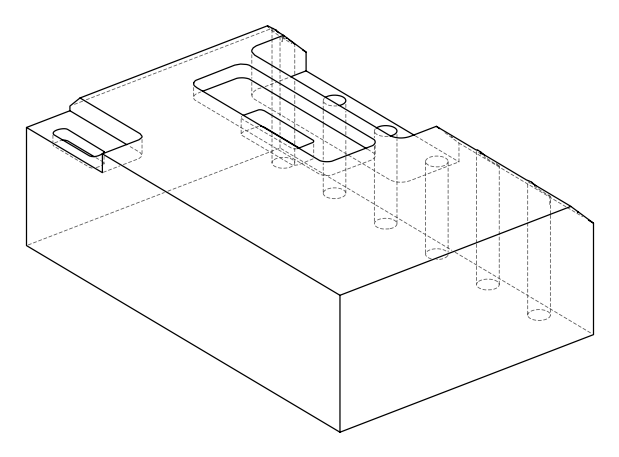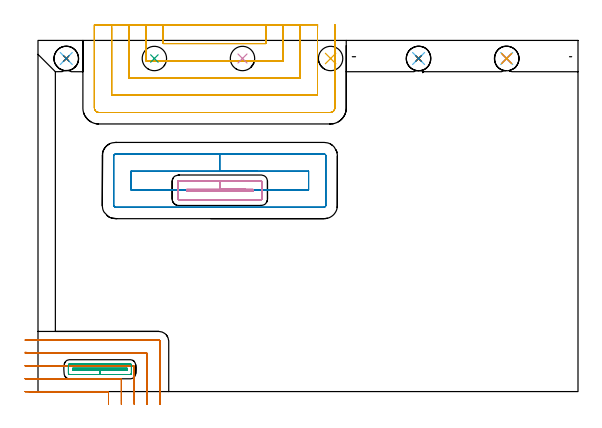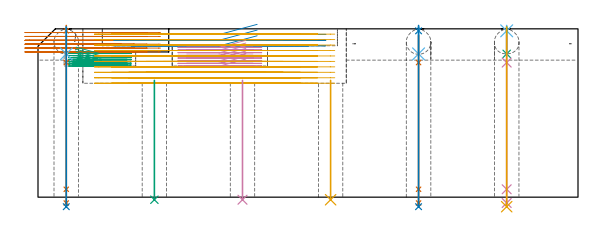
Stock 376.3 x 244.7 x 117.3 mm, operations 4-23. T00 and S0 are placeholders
(PLAN: 23 operations, 16 tool changes, 82.1 min)
(1 AREA_MILL | FG_CHAMFER_SURFACE | UGT0205_001 | 1.72 min | 9242 mm3)
(2 AREA_MILL_1 | FG_CHAMFER_SURFACE_1 | UGT0205_001 | 7.69 min | 14028 mm3)
(3 AREA_MILL_2 | FG_CHAMFER_SURFACE_2 | UGT0205_001 | 10.21 min | 40069 mm3)
(4 MILL_CORNER_NOTCH_RECTANGULAR | CORNER_NOTCH_RECTANGULAR | NXT0201_011 | Follow Part, ap 3, ae 75% | 6.87 min | 60813 mm3)
(5 MILL_RECTANGULAR_POCKET | POCKET_RECTANGULAR_STRAIGHT | NXT0201_012 | Follow Part, ap 4, ae 75% | 4.26 min | 101801 mm3)
(6 MILL_RECTANGULAR_POCKET_1 | POCKET_RECTANGULAR_STRAIGHT_1 | UGT0201_014 | Follow Part, ap 1.5, ae 75% | 3.07 min | 6371 mm3)
(7 MILL_RECTANGULAR_POCKET_2 | POCKET_RECTANGULAR_STRAIGHT_2 | UGT0201_007 | Follow Part, ap 2, ae 75% | 4.54 min | 19623 mm3)
(8 MILL_SLOT | SLOT_PARTIAL_RECTANGULAR | NXT0201_012 | Follow Part, ap 4, ae 75% | 39.17 min | 398967 mm3)
(9 SPOT_DRILL | STEP1HOLE | NXT0321_9005460120000 | 0.03 min | 0 mm3)
(10 SPOT_DRILL_1 | STEP1HOLE_1 | NXT0321_9005460120000 | 0.03 min | 0 mm3)
(11 SPOT_DRILL_2 | STEP1HOLE_5 | NXT0321_9005460120000 | 0.03 min | 0 mm3)
(12 DRILL_BLIND_HOLE_INTO_CENTER | STEP1HOLE | NXT0301_083 | 0.08 min | 773 mm3)
(13 GUN_DRILL_THROUGH_HOLE | STEP1HOLE | UGT0307_008 | 0.58 min | 9569 mm3)
(14 DRILL_TO_ENLARGE_THROUGH_HOLE | STEP1HOLE | UGT0301_242 | 0.5 min | 14587 mm3)
(15 DRILL_BLIND_HOLE_INTO_CENTER_1 | STEP1HOLE_1 | NXT0301_083 | 0.08 min | 714 mm3)
(16 GUN_DRILL_THROUGH_HOLE_1 | STEP1HOLE_1 | UGT0307_008 | 0.58 min | 9594 mm3)
(17 DRILL_TO_ENLARGE_THROUGH_HOLE_1 | STEP1HOLE_1 | UGT0301_242 | 0.5 min | 14578 mm3)
(18 INDEXABLE_INSERT_DRILL_THROUGH_HOLE_FROM_SOLID | STEP1HOLE_2 | NXT0302_005 | 0.34 min | 17957 mm3)
(19 INDEXABLE_INSERT_DRILL_THROUGH_HOLE_FROM_SOLID_1 | STEP1HOLE_3 | NXT0302_005 | 0.34 min | 18049 mm3)
(20 INDEXABLE_INSERT_DRILL_THROUGH_HOLE_FROM_SOLID_2 | STEP1HOLE_4 | NXT0302_005 | 0.34 min | 17961 mm3)
(21 DRILL_BLIND_HOLE_INTO_CENTER_2 | STEP1HOLE_5 | NXT0301_083 | 0.08 min | 741 mm3)
(22 GUN_DRILL_THROUGH_HOLE_2 | STEP1HOLE_5 | UGT0307_008 | 0.58 min | 9589 mm3)
(23 DRILL_TO_ENLARGE_THROUGH_HOLE_2 | STEP1HOLE_5 | UGT0301_242 | 0.5 min | 14584 mm3)
(TOOL UGT0205_001 | Chamfer Mill 20 x 3 x 45 deg. | D20 FL50 Z2)
(TOOL NXT0201_011 | ENDMILL 12mm [2P460-1200-NA 1630] | D12 FL38 Z6)
(TOOL NXT0201_012 | ENDMILL 16mm [2P460-1600-NA 1630] | D16 FL38 Z6)
(TOOL UGT0201_014 | End mill 6 mm | D6 FL24 Z4)
(TOOL UGT0201_007 | End Mill 8 mm | D8 FL19 Z4)
(TOOL NXT0321_9005460120000 | NC Spot Drill, 142deg, 12mm, Carbide, Uncoated | D12 PA142 FL30 Z2)
(TOOL NXT0301_083 | Carbide Drill 11.2mm [860.1-1120-056A1-MM 2214] | D11.2 PA140 FL72 Z2)
(TOOL UGT0307_008 | Gun Drill 11 mm | D11 PA130 FL24 Z1)
(TOOL UGT0301_242 | Twist Drill 17.1 mm | D17.1 PA118 FL130 Z2)
(TOOL NXT0302_005 | Index. Insert Drill 17mm [880-D1700L20-05] | D17 PA176 FL85 Z2)
(OP 4 MILL_CORNER_NOTCH_RECTANGULAR)
G17 G21 G94 G90
T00 M6
G54
G17 G0 G90 X49.1 Y-9. S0 M3
G43 Z127.408 H1
Z114.707
G94 G1 Y-6. F250.
Y-0.696 F500.
G3 X48.504 Y-0.1 R0.6
G1 X-4.47
G2 X-6. Y-0.067 R36.
G1 X-8.997 Y0.06 F250.
G0 Z127.408
X58.1 Y-9.
Z114.707
G1 Y-6.
Y8.304 F500.
G3 X57.504 Y8.9 R0.6
G1 X-4.47
G2 X-6. Y8.943 R27.
G1 X-8.995 Y9.113 F250.
G0 Z127.408
X67.1 Y-9.
Z114.707
G1 Y-6.
Y17.304 F500.
G3 X66.504 Y17.9 R0.6
G1 X-4.47
G2 X-6. Y17.965 R18.
G1 X-8.989 Y18.22 F250.
G0 Z127.408
X76.1 Y-9.
Z114.707
G1 Y-6.
Y26.303 F500.
G3 X75.503 Y26.9 R0.6
G1 X-4.47
G2 X-6. Y27.031 R9.
G1 X-8.956 Y27.541 F250.
G0 Z127.408
X85.1 Y-9.
Z114.707
G1 Y-6.
Y34.9 F500.
G3 X84.1 Y35.9 R1.
G1 X-4.47
X-7.47 F250.
G0 Z127.408
X49.1 Y-9.
Z112.005
G1 Y-6.
Y-0.696 F500.
G3 X48.504 Y-0.1 R0.6
G1 X-5.59
G2 X-5.999 Y-0.098 R36.
G1 X-8.999 Y-0.064 F250.
G0 Z127.408
X58.1 Y-9.
Z112.005
G1 Y-6.
Y8.304 F500.
G3 X57.504 Y8.9 R0.6
G1 X-5.59
G2 X-6. Y8.903 R27.
G1 X-9. Y8.949 F250.
G0 Z127.408
X67.1 Y-9.
Z112.005
G1 Y-6.
Y17.304 F500.
G3 X66.504 Y17.9 R0.6
G1 X-5.59
G2 X-6. Y17.905 R18.
G1 X-8.999 Y17.973 F250.
G0 Z127.408
X76.1 Y-9.
Z112.005
G1 Y-6.
Y26.303 F500.
G3 X75.503 Y26.9 R0.6
G1 X-5.59
G2 X-6. Y26.909 R9.
G1 X-8.997 Y27.046 F250.
G0 Z127.408
X85.1 Y-9.
Z112.005
G1 Y-6.
Y34.9 F500.
G3 X84.1 Y35.9 R1.
G1 X-5.59
X-8.59 F250.
G0 Z127.408
X49.1 Y-9.
Z109.304
G1 Y-6.
Y-0.696 F500.
G3 X48.504 Y-0.1 R0.6
G1 X-5.999
X-8.999 F250.
G0 Z127.408
X58.1 Y-9.
Z109.304
G1 Y-6.
Y8.304 F500.
G3 X57.504 Y8.9 R0.6
G1 X-6.
X-9. F250.
G0 Z127.408
X67.1 Y-9.
Z109.304
G1 Y-6.
Y17.304 F500.
G3 X66.504 Y17.9 R0.6
G1 X-6.
X-9. F250.
G0 Z127.408
X76.1 Y-9.
Z109.304
G1 Y-6.
Y26.303 F500.
G3 X75.503 Y26.9 R0.6
G1 X-6.
X-9. F250.
G0 Z127.408
X85.1 Y-9.
Z109.304
G1 Y-6.
Y34.9 F500.
G3 X84.1 Y35.9 R1.
G1 X-6.
X-9. F250.
G0 Z127.408
X49.1 Y-9.
Z106.603
G1 Y-6.
Y-0.696 F500.
G3 X48.504 Y-0.1 R0.6
G1 X-5.999
X-8.999 F250.
G0 Z127.408
X58.1 Y-9.
Z106.603
G1 Y-6.
Y8.304 F500.
G3 X57.504 Y8.9 R0.6
G1 X-6.
X-9. F250.
G0 Z127.408
X67.1 Y-9.
Z106.603
G1 Y-6.
Y17.304 F500.
G3 X66.504 Y17.9 R0.6
G1 X-6.
X-9. F250.
G0 Z127.408
X76.1 Y-9.
Z106.603
G1 Y-6.
Y26.303 F500.
G3 X75.503 Y26.9 R0.6
G1 X-6.
X-9. F250.
G0 Z127.408
X85.1 Y-9.
Z106.603
G1 Y-6.
Y34.9 F500.
G3 X84.1 Y35.9 R1.
G1 X-6.
X-9. F250.
G0 Z127.408
X49.1 Y-9.
Z103.901
G1 Y-6.
Y-0.696 F500.
G3 X48.504 Y-0.1 R0.6
G1 X-5.999
X-8.999 F250.
G0 Z127.408
X58.1 Y-9.
Z103.901
G1 Y-6.
Y8.304 F500.
G3 X57.504 Y8.9 R0.6
G1 X-6.
X-9. F250.
G0 Z127.408
X67.1 Y-9.
Z103.901
G1 Y-6.
Y17.304 F500.
G3 X66.504 Y17.9 R0.6
G1 X-6.
X-9. F250.
G0 Z127.408
X76.1 Y-9.
Z103.901
G1 Y-6.
Y26.303 F500.
G3 X75.503 Y26.9 R0.6
G1 X-6.
X-9. F250.
G0 Z127.408
X85.1 Y-9.
Z103.901
G1 Y-6.
Y34.9 F500.
G3 X84.1 Y35.9 R1.
G1 X-6.
X-9. F250.
G0 Z127.408
X49.1 Y-9.
Z101.2
G1 Y-6.
Y-0.696 F500.
G3 X48.504 Y-0.1 R0.6
G1 X-5.999
X-8.999 F250.
G0 Z127.408
X58.1 Y-9.
Z101.2
G1 Y-6.
Y8.304 F500.
G3 X57.504 Y8.9 R0.6
G1 X-6.
X-9. F250.
G0 Z127.408
X67.1 Y-9.
Z101.2
G1 Y-6.
Y17.304 F500.
G3 X66.504 Y17.9 R0.6
G1 X-6.
X-9. F250.
G0 Z127.408
X76.1 Y-9.
Z101.2
G1 Y-6.
Y26.303 F500.
G3 X75.503 Y26.9 R0.6
G1 X-6.
X-9. F250.
G0 Z127.408
X85.1 Y-9.
Z101.2
G1 Y-6.
Y34.9 F500.
G3 X84.1 Y35.9 R1.
G1 X-6.
X-9. F250.
G0 Z127.408
M5
M2
(OP 5 MILL_RECTANGULAR_POCKET)
G17 G21 G94 G90
T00 M6
G54
G17 G0 G90 X152.71 Y153.6 S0 M3
G43 Z127.408 H1
Z120.408
G94 G1 X126.7 Z113.439 F250.
X64.8 F500.
Y140.5
X188.6
Y153.6
X126.7
Y165.6
X54.
G3 X52.8 Y164.4 R1.2
G1 Y129.7
G3 X54. Y128.5 R1.2
G1 X199.4
G3 X200.6 Y129.7 R1.2
G1 Y164.4
G3 X199.4 Y165.6 R1.2
G1 X126.7
X125.7
G0 X152.71 Y153.6 Z116.439
G1 X126.7 Z109.469 F250.
X64.8 F500.
Y140.5
X188.6
Y153.6
X126.7
Y165.6
X54.
G3 X52.8 Y164.4 R1.2
G1 Y129.7
G3 X54. Y128.5 R1.2
G1 X199.4
G3 X200.6 Y129.7 R1.2
G1 Y164.4
G3 X199.4 Y165.6 R1.2
G1 X126.7
X125.7
G0 X152.71 Y153.6 Z112.469
G1 X126.7 Z105.5 F250.
X64.8 F500.
Y140.5
X188.6
Y153.6
X126.7
Y165.6
X54.
G3 X52.8 Y164.4 R1.2
G1 Y129.7
G3 X54. Y128.5 R1.2
G1 X199.4
G3 X200.6 Y129.7 R1.2
G1 Y164.4
G3 X199.4 Y165.6 R1.2
G1 X126.7
X125.7
G0 Z127.408
M5
M2
(OP 6 MILL_RECTANGULAR_POCKET_1)
G17 G21 G94 G90
T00 M6
G54
G17 G0 G90 X26.561 Y14.9 S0 M3
G43 Z127.408 H0
Z104.514
G94 G1 X43.15 Z100.069 F250.
X62.1 F500.
Y16.2
X24.2
Y14.9
X43.15
Y11.9
X64.3
G3 X65.1 Y12.7 R0.8
G1 Y18.4
G3 X64.3 Y19.2 R0.8
G1 X22.
G3 X21.2 Y18.4 R0.8
G1 Y12.7
G3 X22. Y11.9 R0.8
G1 X43.15
X44.15
G0 X26.561 Y14.9 Z103.069
G1 X43.15 Z98.624 F250.
X62.1 F500.
Y16.2
X24.2
Y14.9
X43.15
Y11.9
X64.3
G3 X65.1 Y12.7 R0.8
G1 Y18.4
G3 X64.3 Y19.2 R0.8
G1 X22.
G3 X21.2 Y18.4 R0.8
G1 Y12.7
G3 X22. Y11.9 R0.8
G1 X43.15
X44.15
G0 X26.561 Y14.9 Z101.624
G1 X43.15 Z97.18 F250.
X62.1 F500.
Y16.2
X24.2
Y14.9
X43.15
Y11.9
X64.3
G3 X65.1 Y12.7 R0.8
G1 Y18.4
G3 X64.3 Y19.2 R0.8
G1 X22.
G3 X21.2 Y18.4 R0.8
G1 Y12.7
G3 X22. Y11.9 R0.8
G1 X43.15
X44.15
G0 X26.561 Y14.9 Z100.18
G1 X43.15 Z95.735 F250.
X62.1 F500.
Y16.2
X24.2
Y14.9
X43.15
Y11.9
X64.3
G3 X65.1 Y12.7 R0.8
G1 Y18.4
G3 X64.3 Y19.2 R0.8
G1 X22.
G3 X21.2 Y18.4 R0.8
G1 Y12.7
G3 X22. Y11.9 R0.8
G1 X43.15
X44.15
G0 X26.561 Y14.9 Z98.735
G1 X43.15 Z94.29 F250.
X62.1 F500.
Y16.2
X24.2
Y14.9
X43.15
Y11.9
X64.3
G3 X65.1 Y12.7 R0.8
G1 Y18.4
G3 X64.3 Y19.2 R0.8
G1 X22.
G3 X21.2 Y18.4 R0.8
G1 Y12.7
G3 X22. Y11.9 R0.8
G1 X43.15
X44.15
G0 X26.561 Y14.9 Z97.29
G1 X43.15 Z92.845 F250.
X62.1 F500.
Y16.2
X24.2
Y14.9
X43.15
Y11.9
X64.3
G3 X65.1 Y12.7 R0.8
G1 Y18.4
G3 X64.3 Y19.2 R0.8
G1 X22.
G3 X21.2 Y18.4 R0.8
G1 Y12.7
G3 X22. Y11.9 R0.8
G1 X43.15
X44.15
G0 X26.561 Y14.9 Z95.845
G1 X43.15 Z91.4 F250.
X62.1 F500.
Y16.2
X24.2
Y14.9
X43.15
Y11.9
X64.3
G3 X65.1 Y12.7 R0.8
G1 Y18.4
G3 X64.3 Y19.2 R0.8
G1 X22.
G3 X21.2 Y18.4 R0.8
G1 Y12.7
G3 X22. Y11.9 R0.8
G1 X43.15
X44.15
G0 Z127.408
M5
M2
(OP 7 MILL_RECTANGULAR_POCKET_2)
G17 G21 G94 G90
T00 M6
G54
G17 G0 G90 X144.829 Y140.9 S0 M3
G43 Z127.408 H0
Z109.262
G94 G1 X126.7 Z104.404 F250.
X103.5 F500.
Y139.7
X149.9
Y140.9
X126.7
Y146.9
X97.9
G3 X97.5 Y146.5 R0.4
G1 Y134.1
G3 X97.9 Y133.7 R0.4
G1 X155.5
G3 X155.9 Y134.1 R0.4
G1 Y146.5
G3 X155.5 Y146.9 R0.4
G1 X126.7
X125.7
G0 X144.829 Y140.9 Z107.404
G1 X126.7 Z102.546 F250.
X103.5 F500.
Y139.7
X149.9
Y140.9
X126.7
Y146.9
X97.9
G3 X97.5 Y146.5 R0.4
G1 Y134.1
G3 X97.9 Y133.7 R0.4
G1 X155.5
G3 X155.9 Y134.1 R0.4
G1 Y146.5
G3 X155.5 Y146.9 R0.4
G1 X126.7
X125.7
G0 X144.829 Y140.9 Z105.546
G1 X126.7 Z100.689 F250.
X103.5 F500.
Y139.7
X149.9
Y140.9
X126.7
Y146.9
X97.9
G3 X97.5 Y146.5 R0.4
G1 Y134.1
G3 X97.9 Y133.7 R0.4
G1 X155.5
G3 X155.9 Y134.1 R0.4
G1 Y146.5
G3 X155.5 Y146.9 R0.4
G1 X126.7
X125.7
G0 X144.829 Y140.9 Z103.689
G1 X126.7 Z98.831 F250.
X103.5 F500.
Y139.7
X149.9
Y140.9
X126.7
Y146.9
X97.9
G3 X97.5 Y146.5 R0.4
G1 Y134.1
G3 X97.9 Y133.7 R0.4
G1 X155.5
G3 X155.9 Y134.1 R0.4
G1 Y146.5
G3 X155.5 Y146.9 R0.4
G1 X126.7
X125.7
G0 X144.829 Y140.9 Z101.831
G1 X126.7 Z96.973 F250.
X103.5 F500.
Y139.7
X149.9
Y140.9
X126.7
Y146.9
X97.9
G3 X97.5 Y146.5 R0.4
G1 Y134.1
G3 X97.9 Y133.7 R0.4
G1 X155.5
G3 X155.9 Y134.1 R0.4
G1 Y146.5
G3 X155.5 Y146.9 R0.4
G1 X126.7
X125.7
G0 X144.829 Y140.9 Z99.973
G1 X126.7 Z95.115 F250.
X103.5 F500.
Y139.7
X149.9
Y140.9
X126.7
Y146.9
X97.9
G3 X97.5 Y146.5 R0.4
G1 Y134.1
G3 X97.9 Y133.7 R0.4
G1 X155.5
G3 X155.9 Y134.1 R0.4
G1 Y146.5
G3 X155.5 Y146.9 R0.4
G1 X126.7
X125.7
G0 X144.829 Y140.9 Z98.115
G1 X126.7 Z93.258 F250.
X103.5 F500.
Y139.7
X149.9
Y140.9
X126.7
Y146.9
X97.9
G3 X97.5 Y146.5 R0.4
G1 Y134.1
G3 X97.9 Y133.7 R0.4
G1 X155.5
G3 X155.9 Y134.1 R0.4
G1 Y146.5
G3 X155.5 Y146.9 R0.4
G1 X126.7
X125.7
G0 X144.829 Y140.9 Z96.258
G1 X126.7 Z91.4 F250.
X103.5 F500.
Y139.7
X149.9
Y140.9
X126.7
Y146.9
X97.9
G3 X97.5 Y146.5 R0.4
G1 Y134.1
G3 X97.9 Y133.7 R0.4
G1 X155.5
G3 X155.9 Y134.1 R0.4
G1 Y146.5
G3 X155.5 Y146.9 R0.4
G1 X126.7
X125.7
G0 Z127.408
M5
M2
(OP 8 MILL_SLOT)
G17 G21 G94 G90
T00 M6
G54
G17 G0 G90 X87.283 Y255.7 S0 M3
G43 Z127.408 H1
Z113.607
G94 G1 X87.299 Y252.7 F250.
X87.3 Y252.446 F500.
Y242.5
X158.8
Y252.446
X158.801 Y252.7
X158.817 Y255.7 F250.
X75.278
X75.299 Y252.7
X75.3 Y252.446 F500.
Y230.5
X170.8
Y252.446
X170.801 Y252.7
X170.822 Y255.7 F250.
X63.267
X63.299 Y252.7
G2 X63.3 Y252.446 R24. F500.
G1 Y218.5
X182.8
Y252.446
G2 X182.801 Y252.7 R24.
G1 X182.833 Y255.7 F250.
X51.234 Y255.699
X51.297 Y252.7
G2 X51.3 Y252.446 R12. F500.
G1 Y206.5
X194.8
Y252.446
G2 X194.803 Y252.7 R12.
G1 X194.866 Y255.699 F250.
X39.3 Y255.446
Y252.446
Y197.6 F500.
G3 X42.4 Y194.5 R3.1
G1 X203.7
G3 X206.8 Y197.6 R3.1
G1 Y252.446
Y255.446 F250.
G0 X87.283 Y255.7 Z109.806
G1 X87.299 Y252.7
X87.3 Y252.446 F500.
Y242.5
X158.8
Y252.446
X158.801 Y252.7
X158.817 Y255.7 F250.
X75.278
X75.299 Y252.7
X75.3 Y252.446 F500.
Y230.5
X170.8
Y252.446
X170.801 Y252.7
X170.822 Y255.7 F250.
X63.267
X63.299 Y252.7
G2 X63.3 Y252.446 R24. F500.
G1 Y218.5
X182.8
Y252.446
G2 X182.801 Y252.7 R24.
G1 X182.833 Y255.7 F250.
X51.234 Y255.699
X51.297 Y252.7
G2 X51.3 Y252.446 R12. F500.
G1 Y206.5
X194.8
Y252.446
G2 X194.803 Y252.7 R12.
G1 X194.866 Y255.699 F250.
X39.3 Y255.446
Y252.446
Y197.6 F500.
G3 X42.4 Y194.5 R3.1
G1 X203.7
G3 X206.8 Y197.6 R3.1
G1 Y252.446
Y255.446 F250.
G0 X87.283 Y255.7 Z106.006
G1 X87.299 Y252.7
X87.3 Y252.446 F500.
Y242.5
X158.8
Y252.446
X158.801 Y252.7
X158.817 Y255.7 F250.
X75.278
X75.299 Y252.7
X75.3 Y252.446 F500.
Y230.5
X170.8
Y252.446
X170.801 Y252.7
X170.822 Y255.7 F250.
X63.267
X63.299 Y252.7
G2 X63.3 Y252.446 R24. F500.
G1 Y218.5
X182.8
Y252.446
G2 X182.801 Y252.7 R24.
G1 X182.833 Y255.7 F250.
X51.234 Y255.699
X51.297 Y252.7
G2 X51.3 Y252.446 R12. F500.
G1 Y206.5
X194.8
Y252.446
G2 X194.803 Y252.7 R12.
G1 X194.866 Y255.699 F250.
X39.3 Y255.446
Y252.446
Y197.6 F500.
G3 X42.4 Y194.5 R3.1
G1 X203.7
G3 X206.8 Y197.6 R3.1
G1 Y252.446
Y255.446 F250.
G0 X87.3 Y255.7 Z102.205
G1 Y252.7
Y242.5 F500.
X158.8
Y252.7
Y255.7 F250.
X75.3
Y252.7
Y230.5 F500.
X170.8
Y252.7
Y255.7 F250.
X63.3
Y252.7
Y218.5 F500.
X182.8
Y252.7
Y255.7 F250.
X51.3
Y252.7
Y206.5 F500.
X194.8
Y252.7
Y255.7 F250.
X39.3
Y252.7
Y197.6 F500.
G3 X42.4 Y194.5 R3.1
G1 X203.7
G3 X206.8 Y197.6 R3.1
G1 Y252.7
Y255.7 F250.
G0 X87.3 Z98.404
G1 Y252.7
Y242.5 F500.
X158.8
Y252.7
Y255.7 F250.
X75.3
Y252.7
Y230.5 F500.
X170.8
Y252.7
Y255.7 F250.
X63.3
Y252.7
Y218.5 F500.
X182.8
Y252.7
Y255.7 F250.
X51.3
Y252.7
Y206.5 F500.
X194.8
Y252.7
Y255.7 F250.
X39.3
Y252.7
Y197.6 F500.
G3 X42.4 Y194.5 R3.1
G1 X203.7
G3 X206.8 Y197.6 R3.1
G1 Y252.7
Y255.7 F250.
G0 X87.3 Z94.603
G1 Y252.7
Y242.5 F500.
X158.8
Y252.7
Y255.7 F250.
X75.3
Y252.7
Y230.5 F500.
X170.8
Y252.7
Y255.7 F250.
X63.3
Y252.7
Y218.5 F500.
X182.8
Y252.7
Y255.7 F250.
X51.3
Y252.7
Y206.5 F500.
X194.8
Y252.7
Y255.7 F250.
X39.3
Y252.7
Y197.6 F500.
G3 X42.4 Y194.5 R3.1
G1 X203.7
G3 X206.8 Y197.6 R3.1
G1 Y252.7
Y255.7 F250.
G0 X87.3 Z90.802
G1 Y252.7
Y242.5 F500.
X158.8
Y252.7
Y255.7 F250.
X75.3
Y252.7
Y230.5 F500.
X170.8
Y252.7
Y255.7 F250.
X63.3
Y252.7
Y218.5 F500.
X182.8
Y252.7
Y255.7 F250.
X51.3
Y252.7
Y206.5 F500.
X194.8
Y252.7
Y255.7 F250.
X39.3
Y252.7
Y197.6 F500.
G3 X42.4 Y194.5 R3.1
G1 X203.7
G3 X206.8 Y197.6 R3.1
G1 Y252.7
Y255.7 F250.
G0 X87.3 Z87.002
G1 Y252.7
Y242.5 F500.
X158.8
Y252.7
Y255.7 F250.
X75.3
Y252.7
Y230.5 F500.
X170.8
Y252.7
Y255.7 F250.
X63.3
Y252.7
Y218.5 F500.
X182.8
Y252.7
Y255.7 F250.
X51.3
Y252.7
Y206.5 F500.
X194.8
Y252.7
Y255.7 F250.
X39.3
Y252.7
Y197.6 F500.
G3 X42.4 Y194.5 R3.1
G1 X203.7
G3 X206.8 Y197.6 R3.1
G1 Y252.7
Y255.7 F250.
G0 X87.3 Z83.201
G1 Y252.7
Y242.5 F500.
X158.8
Y252.7
Y255.7 F250.
X75.3
Y252.7
Y230.5 F500.
X170.8
Y252.7
Y255.7 F250.
X63.3
Y252.7
Y218.5 F500.
X182.8
Y252.7
Y255.7 F250.
X51.3
Y252.7
Y206.5 F500.
X194.8
Y252.7
Y255.7 F250.
X39.3
Y252.7
Y197.6 F500.
G3 X42.4 Y194.5 R3.1
G1 X203.7
G3 X206.8 Y197.6 R3.1
G1 Y252.7
Y255.7 F250.
G0 X87.3 Z79.4
G1 Y252.7
Y242.5 F500.
X158.8
Y252.7
Y255.7 F250.
X75.3
Y252.7
Y230.5 F500.
X170.8
Y252.7
Y255.7 F250.
X63.3
Y252.7
Y218.5 F500.
X182.8
Y252.7
Y255.7 F250.
X51.3
Y252.7
Y206.5 F500.
X194.8
Y252.7
Y255.7 F250.
X39.3
Y252.7
Y197.6 F500.
G3 X42.4 Y194.5 R3.1
G1 X203.7
G3 X206.8 Y197.6 R3.1
G1 Y252.7
Y255.7 F250.
G0 Z127.408
M5
M2
(OP 9 SPOT_DRILL)
G17 G21 G94 G90
T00 M6
G54
G17 G0 G90 X326.6 Y232.1 S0 M3
G43 Z127.3 H0
G94 G81 G98 Z115.914 F250. R119.65
G80
M5
M2
(OP 10 SPOT_DRILL_1)
G17 G21 G94 G90
T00 M6
G54
G17 G0 G90 X19.7 Y232.1 S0 M3
G43 Z127.3 H0
G94 G81 G98 Z115.914 F250. R119.65
G80
M5
M2
(OP 11 SPOT_DRILL_2)
G17 G21 G94 G90
T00 M6
G54
G17 G0 G90 X265.2 Y232.1 S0 M3
G43 Z127.3 H0
G94 G81 G98 Z115.914 F250. R119.65
G80
M5
M2
(OP 12 DRILL_BLIND_HOLE_INTO_CENTER)
G17 G21 G94 G90
T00 M6
G54
G17 G0 G90 X326.6 Y232.1 S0 M3
G43 Z127.3 H1
G94 G81 G98 Z99.85 F250. R118.65
G80
M5
M2
(OP 13 GUN_DRILL_THROUGH_HOLE)
G17 G21 G94 G90
T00 M6
G54
G17 G0 G90 X326.6 Y232.1 M8
G43 Z127.3 H0
Z112.753
S716 M3
G94 G1 Z93.787 F125. M26
G4 X.084
Z5.5 F250.
G4 X.084
Z-4.065 F125.
G4 X.084
M5
M9
G0 Z112.753
Z127.3
M2
(OP 14 DRILL_TO_ENLARGE_THROUGH_HOLE)
G17 G21 G94 G90
T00 M6
G54
G17 G0 G90 X326.6 Y232.1 S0 M3
G43 Z127.3 H0
G94 G73 G98 Z-6.637 F250. Q15.411 R118.65
G80
M5
M2
(OP 15 DRILL_BLIND_HOLE_INTO_CENTER_1)
G17 G21 G94 G90
T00 M6
G54
G17 G0 G90 X19.7 Y232.1 S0 M3
G43 Z127.3 H1
G94 G81 G98 Z99.85 F250. R118.65
G80
M5
M2
(OP 16 GUN_DRILL_THROUGH_HOLE_1)
G17 G21 G94 G90
T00 M6
G54
G17 G0 G90 X19.7 Y232.1 M8
G43 Z127.3 H0
Z112.753
S716 M3
G94 G1 Z93.787 F125. M26
G4 X.084
Z5.5 F250.
G4 X.084
Z-4.065 F125.
G4 X.084
M5
M9
G0 Z112.753
Z127.3
M2
(OP 17 DRILL_TO_ENLARGE_THROUGH_HOLE_1)
G17 G21 G94 G90
T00 M6
G54
G17 G0 G90 X19.7 Y232.1 S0 M3
G43 Z127.3 H0
G94 G73 G98 Z-6.637 F250. Q15.411 R118.65
G80
M5
M2
(OP 18 INDEXABLE_INSERT_DRILL_THROUGH_HOLE_FROM_SOLID)
G17 G21 G94 G90
T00 M6
G54
G17 G0 G90 X81.1 Y232.1 S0 M3
G43 Z127.3 H1
G94 G81 G98 Z-1.797 F250. R81.4
G80
M5
M2
(OP 19 INDEXABLE_INSERT_DRILL_THROUGH_HOLE_FROM_SOLID_1)
G17 G21 G94 G90
T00 M6
G54
G17 G0 G90 X142.5 Y232.1 S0 M3
G43 Z127.3 H1
G94 G81 G98 Z-1.797 F250. R81.4
G80
M5
M2
(OP 20 INDEXABLE_INSERT_DRILL_THROUGH_HOLE_FROM_SOLID_2)
G17 G21 G94 G90
T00 M6
G54
G17 G0 G90 X203.9 Y232.1 S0 M3
G43 Z127.3 H1
G94 G81 G98 Z-1.797 F250. R81.4
G80
M5
M2
(OP 21 DRILL_BLIND_HOLE_INTO_CENTER_2)
G17 G21 G94 G90
T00 M6
G54
G17 G0 G90 X265.2 Y232.1 S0 M3
G43 Z127.3 H1
G94 G81 G98 Z99.85 F250. R118.65
G80
M5
M2
(OP 22 GUN_DRILL_THROUGH_HOLE_2)
G17 G21 G94 G90
T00 M6
G54
G17 G0 G90 X265.2 Y232.1 M8
G43 Z127.3 H0
Z112.753
S716 M3
G94 G1 Z93.787 F125. M26
G4 X.084
Z5.5 F250.
G4 X.084
Z-4.065 F125.
G4 X.084
M5
M9
G0 Z112.753
Z127.3
M2
(OP 23 DRILL_TO_ENLARGE_THROUGH_HOLE_2)
G17 G21 G94 G90
T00 M6
G54
G17 G0 G90 X265.2 Y232.1 S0 M3
G43 Z127.3 H0
G94 G73 G98 Z-6.637 F250. Q15.411 R118.65
G80
M5
M2
